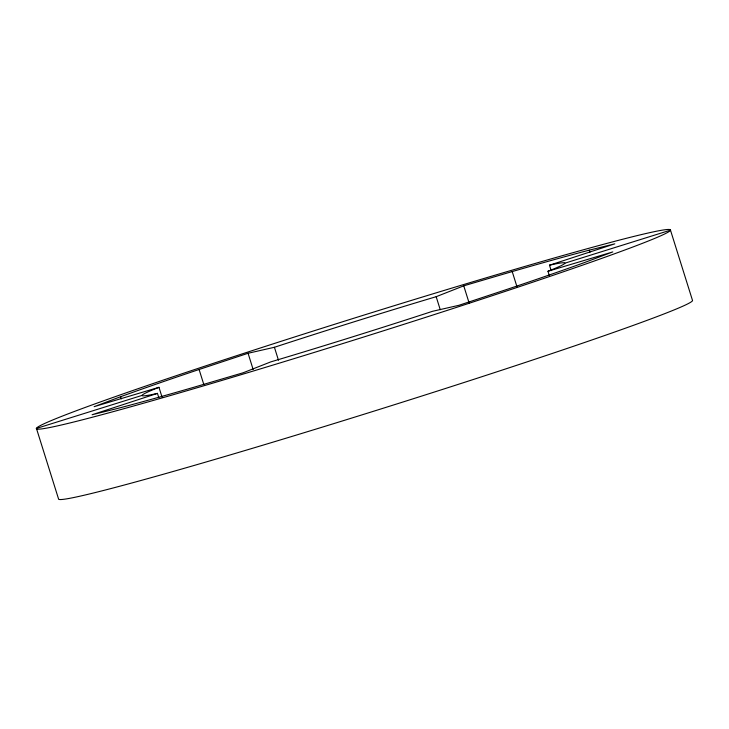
<?xml version="1.0" encoding="UTF-8"?>
<svg xmlns="http://www.w3.org/2000/svg" width="729" height="729" viewBox="0 0 729 729"><rect width="100%" height="100%" fill="white"/><g stroke="black" fill="none" stroke-linecap="round" stroke-linejoin="round"><path stroke-width="1.09" d="M162.02 397.077L158.968 387.327L94.132 406.673L120.631 396.704A295.309 9.277 -17.4 0 1 199.099 369.485L248.07 353.273L274.414 347.277A221.479 6.953 -17.4 0 1 436.17 296.694L463.744 285.832L512.214 271.571A295.309 9.277 -17.4 0 1 589.232 250.165L614.82 243.841L549.484 265.21A221.479 6.953 -17.4 0 1 547.971 271.261L549.329 275.589M158.968 387.327A221.479 6.953 -17.4 0 0 157.455 393.378L92.118 414.746L117.697 408.422A295.309 9.277 -17.4 0 0 194.716 387.017L243.194 372.756L270.76 361.894A221.479 6.953 -17.4 0 0 432.516 311.31L458.869 305.314L507.831 289.103A295.309 9.277 -17.4 0 0 586.307 261.884L612.797 251.915L547.971 271.261M142.119 395.382L36.45 428.433L58.52 498.846A332.214 10.434 -17.4 0 0 372.565 411.566A332.214 10.434 -17.4 0 0 692.55 300.567L670.48 230.154A332.214 10.434 -17.4 0 0 197.523 368.592A332.214 10.434 -17.4 0 0 192.392 389.14A332.214 10.434 -17.4 0 0 670.48 230.154L564.811 263.205M589.232 250.165L589.916 252.334M549.484 265.21L551.179 270.623M512.214 271.571L516.97 286.734M463.744 285.832L469.175 303.164M436.17 296.694L440.243 309.697M274.414 347.277L278.487 360.281M248.07 353.273L253.154 369.521M199.099 369.485L203.856 384.648M157.455 393.378L158.813 397.715M120.631 396.704L121.306 398.872"/></g></svg>
